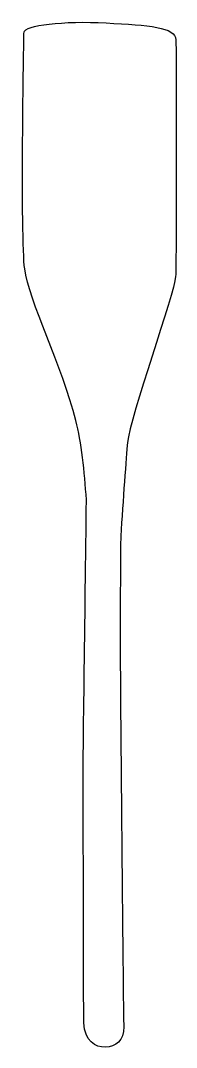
# Model space of a CAD drawing. Header units: centimetres. Extents: x -1.4 to 1.4, y -9.4 to 9.4.
import ezdxf

# ---------------------------------------------------------------- set-up
doc = ezdxf.new("R2010")
doc.units = ezdxf.units.CM
doc.header["$MEASUREMENT"] = 0
doc.layers.add('Camada 1', color=7, linetype='Continuous')

msp = doc.modelspace()

# ---------------------------------------------------------------- linework, layer by layer
at = {"layer": 'Camada 1'}
msp.add_open_spline([(1.40078, 9.03033), (1.39596, 9.26734), (0.90561, 9.29491), (0.12472, 9.33881), (0.12472, 9.33881), (-0.65617, 9.38271), (-1.37163, 9.29529), (-1.37864, 9.16816), (-1.37864, 9.16816), (-1.38581, 9.04103), (-1.44341, 5.41896), (-1.36613, 4.84992), (-1.36613, 4.84992), (-1.28879, 4.28085), (-0.68313, 3.06276), (-0.42847, 2.08288), (-0.42847, 2.08288), (-0.32785, 1.69558), (-0.27014, 1.1516), (-0.23718, 0.63497), (-0.23718, 0.63497), (-0.25959, -1.36898), (-0.30475, -4.40966), (-0.29893, -4.61272), (-0.29893, -4.61272), (-0.29057, -4.90366), (-0.29366, -8.57922), (-0.28427, -8.90659), (-0.28427, -8.90659), (-0.27472, -9.23396), (-0.07107, -9.3553), (0.11073, -9.35011), (0.11073, -9.35011), (0.29266, -9.34492), (0.45313, -9.23099), (0.44564, -8.97644), (0.44564, -8.97644), (0.43828, -8.72204), (0.3683, -1.88222), (0.38209, -1.09932), (0.38209, -1.09932), (0.38609, -0.8662), (0.38743, -0.47832), (0.39037, -0.02789), (0.39037, -0.02789), (0.43321, 0.60835), (0.4894, 1.42097), (0.51472, 1.68378), (0.51472, 1.68378), (0.55846, 2.13667), (1.37882, 4.42246), (1.39517, 4.71313), (1.39517, 4.71313), (1.41161, 5.00369), (1.40573, 8.79316), (1.40078, 9.03033)], degree=3, knots=[0, 0, 0, 0, 0.06666667, 0.06666667, 0.06666667, 0.06666667, 0.13333333, 0.13333333, 0.13333333, 0.13333333, 0.2, 0.2, 0.2, 0.2, 0.26666667, 0.26666667, 0.26666667, 0.26666667, 0.33333333, 0.33333333, 0.33333333, 0.33333333, 0.4, 0.4, 0.4, 0.4, 0.46666667, 0.46666667, 0.46666667, 0.46666667, 0.53333333, 0.53333333, 0.53333333, 0.53333333, 0.6, 0.6, 0.6, 0.6, 0.66666667, 0.66666667, 0.66666667, 0.66666667, 0.73333333, 0.73333333, 0.73333333, 0.73333333, 0.8, 0.8, 0.8, 0.8, 0.86666667, 0.86666667, 0.86666667, 0.86666667, 1, 1, 1, 1], dxfattribs=at)

doc.saveas('drawing.dxf')
